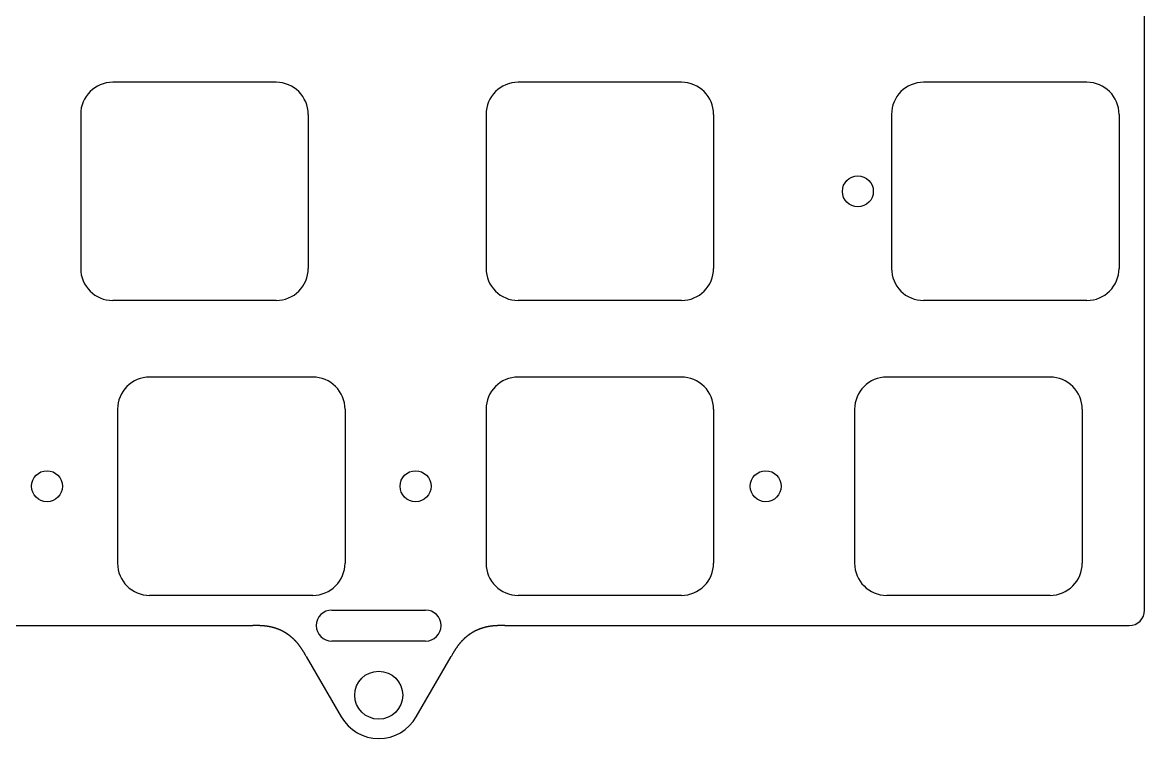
# Model space of a CAD drawing. Header units: millimetres. Extents: x -9 to 276, y -92 to 16.
# Drawn here: x 203.2 to 275.7, y -92.5 to -46.2 of the extents above; entities that cross this region are included whole.
import ezdxf

# ---------------------------------------------------------------- set-up
doc = ezdxf.new("R2010")
doc.units = ezdxf.units.MM
doc.layers.add('BLACK', color=7, linetype='CONTINUOUS')
doc.layers.add('Edge.Cuts', color=53, linetype='CONTINUOUS', true_color=0xc8a339)

msp = doc.modelspace()

# ---------------------------------------------------------------- linework, layer by layer
at = {"layer": 'BLACK', "linetype": 'Continuous'}
for p, q in [((245.78125, -50.1), (235.231249, -50.1)), ((271.975, -50.1), (261.424999, -50.1)), ((233.15625, -52.175), (233.15625, -62.125001)), ((247.85625, -52.175), (247.85625, -62.125)), ((259.35, -52.175), (259.35, -62.125001)), ((274.05, -52.175), (274.05, -62.125)), ((245.78125, -64.2), (235.23125, -64.2)), ((271.975, -64.2), (261.425, -64.2))]:
    msp.add_line(p, q, dxfattribs=at)
at = {"layer": 'BLACK'}
msp.add_circle((257.175, -57.15), 1, dxfattribs=at)
for centre, radius, start, end in [((235.231254, -52.175004), 2.075004, 90.00013806, 179.99988955), ((245.78125, -52.175), 2.075, 0, 90), ((261.425004, -52.175004), 2.075004, 90.00013806, 179.99988955), ((271.975, -52.175), 2.075, 0, 90), ((235.231252, -62.124998), 2.075002, 180.00008284, 269.99994478), ((245.78125, -62.125), 2.075, 270, 0), ((261.425002, -62.124998), 2.075002, 180.00008284, 269.99994478), ((271.975, -62.125), 2.075, 270, 0)]:
    msp.add_arc(centre, radius, start, end, dxfattribs=at)
at = {"layer": 'Edge.Cuts', "linetype": 'CONTINUOUS'}
for p, q in [((275.7, -84.2), (275.7, 8)), ((219.5875, -50.1), (209.0375, -50.1)), ((206.9625, -52.175), (206.9625, -62.125)), ((221.6625, -52.175), (221.6625, -62.125)), ((219.5875, -64.2), (209.0375, -64.2)), ((223.187512, -84.2), (229.249987, -84.2)), ((48.621888, -85.2), (218.078111, -85.2)), ((218.111017, -85.200003), (218.078111, -85.2)), ((218.159048, -85.200038), (218.111017, -85.200003)), ((218.198783, -85.200126), (218.159048, -85.200038)), ((218.23404, -85.200269), (218.198783, -85.200126)), ((218.266374, -85.20047), (218.23404, -85.200269)), ((218.2966, -85.20073), (218.266374, -85.20047)), ((218.32521, -85.201049), (218.2966, -85.20073)), ((218.352526, -85.201427), (218.32521, -85.201049)), ((218.378777, -85.201866), (218.352526, -85.201427)), ((218.404127, -85.202365), (218.378777, -85.201866)), ((218.428705, -85.202926), (218.404127, -85.202365)), ((218.452609, -85.203547), (218.428705, -85.202926)), ((218.475919, -85.20423), (218.452609, -85.203547)), ((218.498699, -85.204974), (218.475919, -85.20423)), ((218.521003, -85.20578), (218.498699, -85.204974)), ((218.542877, -85.206648), (218.521003, -85.20578)), ((218.564358, -85.207578), (218.542877, -85.206648)), ((218.585479, -85.20857), (218.564358, -85.207578)), ((218.60627, -85.209625), (218.585479, -85.20857)), ((218.626755, -85.210742), (218.60627, -85.209625)), ((218.646956, -85.211922), (218.626755, -85.210742)), ((218.666893, -85.213165), (218.646956, -85.211922)), ((218.686583, -85.214471), (218.666893, -85.213165)), ((218.706042, -85.21584), (218.686583, -85.214471)), ((218.725284, -85.217273), (218.706042, -85.21584)), ((218.744321, -85.218769), (218.725284, -85.217273)), ((218.763165, -85.220329), (218.744321, -85.218769)), ((218.781827, -85.221952), (218.763165, -85.220329)), ((218.800315, -85.22364), (218.781827, -85.221952)), ((218.81864, -85.225392), (218.800315, -85.22364)), ((218.83681, -85.227208), (218.81864, -85.225392)), ((218.854831, -85.229088), (218.83681, -85.227208)), ((218.87271, -85.231033), (218.854831, -85.229088)), ((218.890455, -85.233043), (218.87271, -85.231033)), ((218.908071, -85.235118), (218.890455, -85.233043)), ((218.925564, -85.237258), (218.908071, -85.235118)), ((218.94294, -85.239463), (218.925564, -85.237258)), ((218.960202, -85.241733), (218.94294, -85.239463)), ((218.977356, -85.244069), (218.960202, -85.241733)), ((218.994406, -85.246471), (218.977356, -85.244069)), ((219.011357, -85.248938), (218.994406, -85.246471)), ((219.028211, -85.251472), (219.011357, -85.248938)), ((219.044973, -85.254072), (219.028211, -85.251472)), ((219.061646, -85.256738), (219.044973, -85.254072)), ((219.078234, -85.259471), (219.061646, -85.256738)), ((219.094739, -85.26227), (219.078234, -85.259471)), ((219.111164, -85.265137), (219.094739, -85.26227)), ((219.127513, -85.268071), (219.111164, -85.265137)), ((219.143788, -85.271072), (219.127513, -85.268071)), ((219.159992, -85.27414), (219.143788, -85.271072)), ((219.176126, -85.277276), (219.159992, -85.27414)), ((219.192194, -85.28048), (219.176126, -85.277276)), ((219.208197, -85.283753), (219.192194, -85.28048)), ((219.224138, -85.287093), (219.208197, -85.283753)), ((219.240019, -85.290503), (219.224138, -85.287093)), ((219.255841, -85.29398), (219.240019, -85.290503)), ((219.271607, -85.297527), (219.255841, -85.29398)), ((219.287319, -85.301143), (219.271607, -85.297527)), ((219.302977, -85.304829), (219.287319, -85.301143)), ((219.318584, -85.308584), (219.302977, -85.304829)), ((219.334142, -85.312409), (219.318584, -85.308584)), ((219.349652, -85.316304), (219.334142, -85.312409)), ((219.365115, -85.32027), (219.349652, -85.316304)), ((219.380534, -85.324306), (219.365115, -85.32027)), ((219.395908, -85.328413), (219.380534, -85.324306)), ((219.411241, -85.332591), (219.395908, -85.328413)), ((219.426532, -85.33684), (219.411241, -85.332591)), ((219.441784, -85.341161), (219.426532, -85.33684)), ((219.456997, -85.345554), (219.441784, -85.341161)), ((219.472174, -85.350019), (219.456997, -85.345554)), ((219.487314, -85.354557), (219.472174, -85.350019)), ((219.502419, -85.359167), (219.487314, -85.354557)), ((219.51749, -85.36385), (219.502419, -85.359167)), ((219.518144, -85.364055), (219.51749, -85.36385)), ((219.525681, -85.36643), (219.518144, -85.364055)), ((219.53321, -85.368824), (219.525681, -85.36643)), ((219.540731, -85.371236), (219.53321, -85.368824)), ((219.548244, -85.373666), (219.540731, -85.371236)), ((219.555749, -85.376115), (219.548244, -85.373666)), ((219.563246, -85.378583), (219.555749, -85.376115)), ((219.570736, -85.381069), (219.563246, -85.378583)), ((219.578217, -85.383573), (219.570736, -85.381069)), ((219.58569, -85.386095), (219.578217, -85.383573)), ((219.593155, -85.388636), (219.58569, -85.386095)), ((219.600612, -85.391196), (219.593155, -85.388636)), ((219.60806, -85.393773), (219.600612, -85.391196)), ((219.615501, -85.396369), (219.60806, -85.393773)), ((219.622933, -85.398984), (219.615501, -85.396369)), ((219.630358, -85.401617), (219.622933, -85.398984)), ((219.637774, -85.404268), (219.630358, -85.401617)), ((219.645182, -85.406937), (219.637774, -85.404268)), ((219.652581, -85.409624), (219.645182, -85.406937)), ((219.659972, -85.41233), (219.652581, -85.409624)), ((219.667355, -85.415054), (219.659972, -85.41233)), ((219.67473, -85.417797), (219.667355, -85.415054)), ((219.682096, -85.420557), (219.67473, -85.417797)), ((219.689454, -85.423336), (219.682096, -85.420557)), ((219.696803, -85.426133), (219.689454, -85.423336)), ((219.704144, -85.428948), (219.696803, -85.426133)), ((219.711477, -85.431781), (219.704144, -85.428948)), ((219.718801, -85.434633), (219.711477, -85.431781)), ((219.726116, -85.437503), (219.718801, -85.434633)), ((219.733423, -85.44039), (219.726116, -85.437503)), ((219.740722, -85.443296), (219.733423, -85.44039)), ((219.748012, -85.44622), (219.740722, -85.443296)), ((219.755293, -85.449162), (219.748012, -85.44622)), ((219.762565, -85.452123), (219.755293, -85.449162)), ((219.769829, -85.455101), (219.762565, -85.452123)), ((219.777085, -85.458097), (219.769829, -85.455101)), ((219.784331, -85.461111), (219.777085, -85.458097)), ((219.791569, -85.464144), (219.784331, -85.461111)), ((219.798798, -85.467194), (219.791569, -85.464144)), ((219.806018, -85.470263), (219.798798, -85.467194)), ((219.81323, -85.473349), (219.806018, -85.470263)), ((219.820433, -85.476453), (219.81323, -85.473349)), ((219.827626, -85.479576), (219.820433, -85.476453)), ((219.834812, -85.482716), (219.827626, -85.479576)), ((219.841988, -85.485874), (219.834812, -85.482716)), ((219.849155, -85.48905), (219.841988, -85.485874)), ((219.856313, -85.492244), (219.849155, -85.48905)), ((219.863462, -85.495456), (219.856313, -85.492244)), ((219.870602, -85.498686), (219.863462, -85.495456)), ((219.877734, -85.501934), (219.870602, -85.498686)), ((219.884856, -85.5052), (219.877734, -85.501934)), ((219.891969, -85.508483), (219.884856, -85.5052)), ((219.899073, -85.511784), (219.891969, -85.508483)), ((219.906168, -85.515103), (219.899073, -85.511784)), ((219.913254, -85.51844), (219.906168, -85.515103)), ((219.920331, -85.521795), (219.913254, -85.51844)), ((219.927398, -85.525167), (219.920331, -85.521795)), ((219.934456, -85.528558), (219.927398, -85.525167)), ((219.941505, -85.531966), (219.934456, -85.528558)), ((219.948545, -85.535391), (219.941505, -85.531966)), ((219.955575, -85.538835), (219.948545, -85.535391)), ((219.962597, -85.542296), (219.955575, -85.538835)), ((219.969608, -85.545775), (219.962597, -85.542296)), ((219.976611, -85.549271), (219.969608, -85.545775)), ((219.983604, -85.552786), (219.976611, -85.549271)), ((232.465453, -85.547005), (232.458451, -85.550509)), ((232.472465, -85.543519), (232.465453, -85.547005)), ((232.479486, -85.54005), (232.472465, -85.543519)), ((232.486517, -85.536599), (232.479486, -85.54005)), ((232.493557, -85.533166), (232.486517, -85.536599)), ((232.500607, -85.529751), (232.493557, -85.533166)), ((232.507666, -85.526353), (232.500607, -85.529751)), ((232.514734, -85.522973), (232.507666, -85.526353)), ((232.521811, -85.51961), (232.514734, -85.522973)), ((232.528898, -85.516265), (232.521811, -85.51961)), ((232.535995, -85.512938), (232.528898, -85.516265)), ((232.5431, -85.509629), (232.535995, -85.512938)), ((232.550214, -85.506338), (232.5431, -85.509629)), ((232.557338, -85.503064), (232.550214, -85.506338)), ((232.564471, -85.499808), (232.557338, -85.503064)), ((232.571613, -85.49657), (232.564471, -85.499808)), ((232.578765, -85.49335), (232.571613, -85.49657)), ((232.585925, -85.490148), (232.578765, -85.49335)), ((232.593094, -85.486963), (232.585925, -85.490148)), ((232.600273, -85.483796), (232.593094, -85.486963)), ((232.60746, -85.480648), (232.600273, -85.483796)), ((232.614657, -85.477517), (232.60746, -85.480648)), ((232.621862, -85.474404), (232.614657, -85.477517)), ((232.629077, -85.471309), (232.621862, -85.474404)), ((232.6363, -85.468231), (232.629077, -85.471309)), ((232.643532, -85.465172), (232.6363, -85.468231)), ((232.650773, -85.462131), (232.643532, -85.465172)), ((232.658023, -85.459108), (232.650773, -85.462131)), ((232.665282, -85.456103), (232.658023, -85.459108)), ((232.67255, -85.453115), (232.665282, -85.456103)), ((232.679826, -85.450146), (232.67255, -85.453115)), ((232.687111, -85.447195), (232.679826, -85.450146)), ((232.694405, -85.444262), (232.687111, -85.447195)), ((232.701708, -85.441347), (232.694405, -85.444262)), ((232.709019, -85.43845), (232.701708, -85.441347)), ((232.716339, -85.435571), (232.709019, -85.43845)), ((232.723668, -85.43271), (232.716339, -85.435571)), ((232.731005, -85.429867), (232.723668, -85.43271)), ((232.73835, -85.427042), (232.731005, -85.429867)), ((232.745705, -85.424236), (232.73835, -85.427042)), ((232.753068, -85.421448), (232.745705, -85.424236)), ((232.760439, -85.418677), (232.753068, -85.421448)), ((232.767819, -85.415925), (232.760439, -85.418677)), ((232.775207, -85.413192), (232.767819, -85.415925)), ((232.782604, -85.410476), (232.775207, -85.413192)), ((232.796086, -85.405581), (232.782604, -85.410476)), ((232.809551, -85.400763), (232.796086, -85.405581)), ((232.823, -85.396021), (232.809551, -85.400763)), ((232.836433, -85.391354), (232.823, -85.396021)), ((232.84985, -85.386762), (232.836433, -85.391354)), ((232.863251, -85.382244), (232.84985, -85.386762)), ((232.876635, -85.377799), (232.863251, -85.382244)), ((232.890002, -85.373427), (232.876635, -85.377799)), ((232.903354, -85.369127), (232.890002, -85.373427)), ((232.916688, -85.364899), (232.903354, -85.369127)), ((232.930006, -85.360742), (232.916688, -85.364899)), ((232.943308, -85.356656), (232.930006, -85.360742)), ((232.956593, -85.352639), (232.943308, -85.356656)), ((232.969861, -85.348692), (232.956593, -85.352639)), ((232.983112, -85.344813), (232.969861, -85.348692)), ((232.996346, -85.341002), (232.983112, -85.344813)), ((233.009564, -85.337259), (232.996346, -85.341002)), ((233.022764, -85.333583), (233.009564, -85.337259)), ((233.035948, -85.329973), (233.022764, -85.333583)), ((233.049114, -85.326428), (233.035948, -85.329973)), ((233.062263, -85.322949), (233.049114, -85.326428)), ((233.075396, -85.319534), (233.062263, -85.322949)), ((233.088511, -85.316182), (233.075396, -85.319534)), ((233.101608, -85.312894), (233.088511, -85.316182)), ((233.114689, -85.309669), (233.101608, -85.312894)), ((233.127752, -85.306506), (233.114689, -85.309669)), ((233.140797, -85.303404), (233.127752, -85.306506)), ((233.153825, -85.300363), (233.140797, -85.303404)), ((233.166836, -85.297382), (233.153825, -85.300363)), ((233.179829, -85.294461), (233.166836, -85.297382)), ((233.192804, -85.291598), (233.179829, -85.294461)), ((233.205762, -85.288795), (233.192804, -85.291598)), ((233.218702, -85.286049), (233.205762, -85.288795)), ((233.231624, -85.28336), (233.218702, -85.286049)), ((233.244528, -85.280728), (233.231624, -85.28336)), ((233.257415, -85.278151), (233.244528, -85.280728)), ((233.270283, -85.27563), (233.257415, -85.278151)), ((233.283133, -85.273164), (233.270283, -85.27563)), ((233.295966, -85.270753), (233.283133, -85.273164)), ((233.30878, -85.268394), (233.295966, -85.270753)), ((233.321576, -85.266089), (233.30878, -85.268394)), ((233.334354, -85.263836), (233.321576, -85.266089)), ((233.347114, -85.261635), (233.334354, -85.263836)), ((233.359855, -85.259485), (233.347114, -85.261635)), ((233.372578, -85.257386), (233.359855, -85.259485)), ((233.385283, -85.255337), (233.372578, -85.257386)), ((233.397969, -85.253337), (233.385283, -85.255337)), ((233.410637, -85.251386), (233.397969, -85.253337)), ((233.423286, -85.249483), (233.410637, -85.251386)), ((233.435916, -85.247627), (233.423286, -85.249483)), ((233.448528, -85.245819), (233.435916, -85.247627)), ((233.461121, -85.244057), (233.448528, -85.245819)), ((233.473695, -85.242341), (233.461121, -85.244057)), ((233.48625, -85.240669), (233.473695, -85.242341)), ((233.498786, -85.239043), (233.48625, -85.240669)), ((233.511304, -85.23746), (233.498786, -85.239043)), ((233.523802, -85.235921), (233.511304, -85.23746)), ((233.536282, -85.234424), (233.523802, -85.235921)), ((233.548742, -85.23297), (233.536282, -85.234424)), ((233.561183, -85.231557), (233.548742, -85.23297)), ((233.573605, -85.230185), (233.561183, -85.231557)), ((233.586008, -85.228854), (233.573605, -85.230185)), ((233.598392, -85.227562), (233.586008, -85.228854)), ((233.610756, -85.22631), (233.598392, -85.227562)), ((233.6231, -85.225095), (233.610756, -85.22631)), ((233.635426, -85.223919), (233.6231, -85.225095)), ((233.647731, -85.22278), (233.635426, -85.223919)), ((233.660017, -85.221678), (233.647731, -85.22278)), ((233.672284, -85.220612), (233.660017, -85.221678)), ((233.684531, -85.219582), (233.672284, -85.220612)), ((233.696758, -85.218586), (233.684531, -85.219582)), ((233.708965, -85.217625), (233.696758, -85.218586)), ((233.721152, -85.216698), (233.708965, -85.217625)), ((233.73332, -85.215804), (233.721152, -85.216698)), ((233.745468, -85.214942), (233.73332, -85.215804)), ((233.757595, -85.214112), (233.745468, -85.214942)), ((233.769703, -85.213313), (233.757595, -85.214112)), ((233.78179, -85.212545), (233.769703, -85.213313)), ((233.793858, -85.211808), (233.78179, -85.212545)), ((233.805905, -85.211099), (233.793858, -85.211808)), ((233.817932, -85.21042), (233.805905, -85.211099)), ((233.829939, -85.209769), (233.817932, -85.21042)), ((233.841925, -85.209146), (233.829939, -85.209769)), ((233.853891, -85.208549), (233.841925, -85.209146)), ((233.865836, -85.20798), (233.853891, -85.208549)), ((233.877761, -85.207436), (233.865836, -85.20798)), ((233.889665, -85.206917), (233.877761, -85.207436)), ((233.901549, -85.206423), (233.889665, -85.206917)), ((233.913412, -85.205953), (233.901549, -85.206423)), ((233.925254, -85.205507), (233.913412, -85.205953)), ((233.937076, -85.205084), (233.925254, -85.205507)), ((233.948876, -85.204683), (233.937076, -85.205084)), ((233.960656, -85.204303), (233.948876, -85.204683)), ((233.972415, -85.203945), (233.960656, -85.204303)), ((233.99587, -85.203289), (233.972415, -85.203945)), ((234.01924, -85.20271), (233.99587, -85.203289)), ((234.042526, -85.202203), (234.01924, -85.20271)), ((234.065726, -85.201764), (234.042526, -85.202203)), ((234.088841, -85.201387), (234.065726, -85.201764)), ((234.11187, -85.201069), (234.088841, -85.201387)), ((234.134812, -85.200803), (234.11187, -85.201069)), ((234.157667, -85.200585), (234.134812, -85.200803)), ((234.180436, -85.200411), (234.157667, -85.200585)), ((234.203116, -85.200275), (234.180436, -85.200411)), ((234.225708, -85.200173), (234.203116, -85.200275)), ((234.248212, -85.2001), (234.225708, -85.200173)), ((234.270627, -85.200051), (234.248212, -85.2001)), ((234.315188, -85.200006), (234.270627, -85.200051)), ((234.359388, -85.2), (234.315188, -85.200006)), ((234.359388, -85.2), (274.7, -85.2)), ((219.990588, -85.556317), (219.983604, -85.552786)), ((219.997562, -85.559867), (219.990588, -85.556317)), ((220.004527, -85.563434), (219.997562, -85.559867)), ((220.011482, -85.567019), (220.004527, -85.563434)), ((220.018428, -85.570621), (220.011482, -85.567019)), ((220.025364, -85.574241), (220.018428, -85.570621)), ((220.032291, -85.577879), (220.025364, -85.574241)), ((220.039208, -85.581534), (220.032291, -85.577879)), ((220.046116, -85.585206), (220.039208, -85.581534)), ((220.053014, -85.588897), (220.046116, -85.585206)), ((220.059902, -85.592604), (220.053014, -85.588897)), ((220.066781, -85.596329), (220.059902, -85.592604)), ((220.07365, -85.600072), (220.066781, -85.596329)), ((220.080509, -85.603832), (220.07365, -85.600072)), ((220.087359, -85.60761), (220.080509, -85.603832)), ((220.094198, -85.611405), (220.087359, -85.60761)), ((220.101028, -85.615218), (220.094198, -85.611405)), ((220.107848, -85.619048), (220.101028, -85.615218)), ((220.114659, -85.622895), (220.107848, -85.619048)), ((220.121459, -85.62676), (220.114659, -85.622895)), ((220.12825, -85.630642), (220.121459, -85.62676)), ((220.13503, -85.634542), (220.12825, -85.630642)), ((220.141801, -85.638459), (220.13503, -85.634542)), ((220.148562, -85.642393), (220.141801, -85.638459)), ((220.155313, -85.646344), (220.148562, -85.642393)), ((220.162053, -85.650313), (220.155313, -85.646344)), ((220.168784, -85.654299), (220.162053, -85.650313)), ((220.175505, -85.658303), (220.168784, -85.654299)), ((220.182215, -85.662324), (220.175505, -85.658303)), ((220.188916, -85.666362), (220.182215, -85.662324)), ((220.195606, -85.670417), (220.188916, -85.666362)), ((220.202287, -85.67449), (220.195606, -85.670417)), ((220.208957, -85.678579), (220.202287, -85.67449)), ((220.215616, -85.682686), (220.208957, -85.678579)), ((220.222266, -85.68681), (220.215616, -85.682686)), ((220.228905, -85.690952), (220.222266, -85.68681)), ((220.235534, -85.69511), (220.228905, -85.690952)), ((220.242153, -85.699286), (220.235534, -85.69511)), ((220.248762, -85.703479), (220.242153, -85.699286)), ((220.25536, -85.707688), (220.248762, -85.703479)), ((220.261948, -85.711915), (220.25536, -85.707688)), ((220.268525, -85.71616), (220.261948, -85.711915)), ((220.275092, -85.720421), (220.268525, -85.71616)), ((220.281648, -85.724699), (220.275092, -85.720421)), ((220.288194, -85.728994), (220.281648, -85.724699)), ((220.29473, -85.733307), (220.288194, -85.728994)), ((220.301255, -85.737636), (220.29473, -85.733307)), ((220.307769, -85.741982), (220.301255, -85.737636)), ((220.314273, -85.746346), (220.307769, -85.741982)), ((220.320767, -85.750726), (220.314273, -85.746346)), ((220.327249, -85.755123), (220.320767, -85.750726)), ((220.333722, -85.759538), (220.327249, -85.755123)), ((220.340183, -85.763969), (220.333722, -85.759538)), ((220.346634, -85.768417), (220.340183, -85.763969)), ((220.353074, -85.772882), (220.346634, -85.768417)), ((220.359503, -85.777364), (220.353074, -85.772882)), ((220.365922, -85.781863), (220.359503, -85.777364)), ((220.372329, -85.786379), (220.365922, -85.781863)), ((220.378726, -85.790911), (220.372329, -85.786379)), ((220.385113, -85.795461), (220.378726, -85.790911)), ((220.391488, -85.800027), (220.385113, -85.795461)), ((220.397852, -85.80461), (220.391488, -85.800027)), ((220.404206, -85.80921), (220.397852, -85.80461)), ((220.410548, -85.813826), (220.404206, -85.80921)), ((220.41688, -85.81846), (220.410548, -85.813826)), ((220.423201, -85.82311), (220.41688, -85.81846)), ((220.42951, -85.827777), (220.423201, -85.82311)), ((220.435809, -85.83246), (220.42951, -85.827777)), ((220.442097, -85.837161), (220.435809, -85.83246)), ((220.448373, -85.841878), (220.442097, -85.837161)), ((220.454639, -85.846611), (220.448373, -85.841878)), ((220.460893, -85.851362), (220.454639, -85.846611)), ((220.467136, -85.856129), (220.460893, -85.851362)), ((220.473368, -85.860913), (220.467136, -85.856129)), ((220.479589, -85.865713), (220.473368, -85.860913)), ((220.485799, -85.87053), (220.479589, -85.865713)), ((220.491997, -85.875363), (220.485799, -85.87053)), ((220.498184, -85.880213), (220.491997, -85.875363)), ((220.50436, -85.88508), (220.498184, -85.880213)), ((220.510525, -85.889963), (220.50436, -85.88508)), ((220.516678, -85.894863), (220.510525, -85.889963)), ((220.52282, -85.899779), (220.516678, -85.894863)), ((220.52895, -85.904712), (220.52282, -85.899779)), ((220.535069, -85.909662), (220.52895, -85.904712)), ((220.541177, -85.914627), (220.535069, -85.909662)), ((220.547273, -85.91961), (220.541177, -85.914627)), ((220.553358, -85.924608), (220.547273, -85.91961)), ((220.559431, -85.929623), (220.553358, -85.924608)), ((220.565493, -85.934655), (220.559431, -85.929623)), ((220.571543, -85.939703), (220.565493, -85.934655)), ((220.582523, -85.948931), (220.571543, -85.939703)), ((220.593428, -85.958183), (220.582523, -85.948931)), ((220.60426, -85.96746), (220.593428, -85.958183)), ((220.615018, -85.97676), (220.60426, -85.96746)), ((220.625703, -85.986083), (220.615018, -85.97676)), ((220.636316, -85.995429), (220.625703, -85.986083)), ((220.646858, -86.004797), (220.636316, -85.995429)), ((220.657328, -86.014188), (220.646858, -86.004797)), ((220.667727, -86.023601), (220.657328, -86.014188)), ((220.678056, -86.033035), (220.667727, -86.023601)), ((220.688315, -86.04249), (220.678056, -86.033035)), ((220.698505, -86.051967), (220.688315, -86.04249)), ((220.708625, -86.061463), (220.698505, -86.051967)), ((220.718678, -86.07098), (220.708625, -86.061463)), ((220.728663, -86.080516), (220.718678, -86.07098)), ((220.73858, -86.090072), (220.728663, -86.080516)), ((220.74843, -86.099647), (220.73858, -86.090072)), ((220.758214, -86.109241), (220.74843, -86.099647)), ((220.767933, -86.118853), (220.758214, -86.109241)), ((220.777586, -86.128484), (220.767933, -86.118853)), ((220.787174, -86.138131), (220.777586, -86.128484)), ((220.796697, -86.147797), (220.787174, -86.138131)), ((220.806157, -86.157479), (220.796697, -86.147797)), ((220.815553, -86.167178), (220.806157, -86.157479)), ((220.824887, -86.176893), (220.815553, -86.167178)), ((220.834158, -86.186624), (220.824887, -86.176893)), ((220.843367, -86.196371), (220.834158, -86.186624)), ((220.852514, -86.206133), (220.843367, -86.196371)), ((220.861601, -86.21591), (220.852514, -86.206133)), ((220.870628, -86.225702), (220.861601, -86.21591)), ((220.879594, -86.235508), (220.870628, -86.225702)), ((220.888501, -86.245328), (220.879594, -86.235508)), ((220.897349, -86.255161), (220.888501, -86.245328)), ((220.906139, -86.265007), (220.897349, -86.255161)), ((220.914871, -86.274867), (220.906139, -86.265007)), ((220.923545, -86.284739), (220.914871, -86.274867)), ((229.249987, -86.2), (223.187512, -86.2)), ((231.532861, -86.263194), (231.522025, -86.275418)), ((231.543724, -86.251059), (231.532861, -86.263194)), ((231.554617, -86.239011), (231.543724, -86.251059)), ((231.56554, -86.227047), (231.554617, -86.239011)), ((231.576495, -86.215167), (231.56554, -86.227047)), ((231.587482, -86.203368), (231.576495, -86.215167)), ((231.598503, -86.19165), (231.587482, -86.203368)), ((231.609559, -86.180011), (231.598503, -86.19165)), ((231.620651, -86.16845), (231.609559, -86.180011)), ((231.631779, -86.156966), (231.620651, -86.16845)), ((231.642945, -86.145557), (231.631779, -86.156966)), ((231.654149, -86.134222), (231.642945, -86.145557)), ((231.665393, -86.122961), (231.654149, -86.134222)), ((231.676678, -86.111772), (231.665393, -86.122961)), ((231.688004, -86.100653), (231.676678, -86.111772)), ((231.699372, -86.089605), (231.688004, -86.100653)), ((231.710783, -86.078627), (231.699372, -86.089605)), ((231.722238, -86.067716), (231.710783, -86.078627)), ((231.733738, -86.056873), (231.722238, -86.067716)), ((231.745283, -86.046097), (231.733738, -86.056873)), ((231.756874, -86.035386), (231.745283, -86.046097)), ((231.757376, -86.034924), (231.756874, -86.035386)), ((231.763202, -86.029584), (231.757376, -86.034924)), ((231.769039, -86.024261), (231.763202, -86.029584)), ((231.774889, -86.018953), (231.769039, -86.024261)), ((231.78075, -86.013662), (231.774889, -86.018953)), ((231.786624, -86.008387), (231.78075, -86.013662)), ((231.792509, -86.003128), (231.786624, -86.008387)), ((231.798407, -85.997885), (231.792509, -86.003128)), ((231.804316, -85.992658), (231.798407, -85.997885)), ((231.810237, -85.987447), (231.804316, -85.992658)), ((231.81617, -85.982253), (231.810237, -85.987447)), ((231.822115, -85.977075), (231.81617, -85.982253)), ((231.828072, -85.971913), (231.822115, -85.977075)), ((231.834041, -85.966767), (231.828072, -85.971913)), ((231.840021, -85.961638), (231.834041, -85.966767)), ((231.846013, -85.956524), (231.840021, -85.961638)), ((231.852017, -85.951427), (231.846013, -85.956524)), ((231.858033, -85.946347), (231.852017, -85.951427)), ((231.86406, -85.941282), (231.858033, -85.946347)), ((231.870099, -85.936234), (231.86406, -85.941282)), ((231.87615, -85.931202), (231.870099, -85.936234)), ((231.882212, -85.926187), (231.87615, -85.931202)), ((231.888286, -85.921188), (231.882212, -85.926187)), ((231.894371, -85.916205), (231.888286, -85.921188)), ((231.900468, -85.911239), (231.894371, -85.916205)), ((231.906577, -85.906289), (231.900468, -85.911239)), ((231.912697, -85.901355), (231.906577, -85.906289)), ((231.918828, -85.896438), (231.912697, -85.901355)), ((231.924971, -85.891538), (231.918828, -85.896438)), ((231.931126, -85.886653), (231.924971, -85.891538)), ((231.937291, -85.881786), (231.931126, -85.886653)), ((231.943469, -85.876935), (231.937291, -85.881786)), ((231.949657, -85.8721), (231.943469, -85.876935)), ((231.955857, -85.867282), (231.949657, -85.8721)), ((231.962068, -85.86248), (231.955857, -85.867282)), ((231.968291, -85.857695), (231.962068, -85.86248)), ((231.974525, -85.852926), (231.968291, -85.857695)), ((231.98077, -85.848174), (231.974525, -85.852926)), ((231.987026, -85.843439), (231.98077, -85.848174)), ((231.993294, -85.83872), (231.987026, -85.843439)), ((231.999572, -85.834018), (231.993294, -85.83872)), ((232.005862, -85.829332), (231.999572, -85.834018)), ((232.012163, -85.824664), (232.005862, -85.829332)), ((232.018475, -85.820011), (232.012163, -85.824664)), ((232.024799, -85.815376), (232.018475, -85.820011)), ((232.031133, -85.810757), (232.024799, -85.815376)), ((232.037478, -85.806155), (232.031133, -85.810757)), ((232.043834, -85.801569), (232.037478, -85.806155)), ((232.050202, -85.797), (232.043834, -85.801569)), ((232.05658, -85.792448), (232.050202, -85.797)), ((232.062969, -85.787913), (232.05658, -85.792448)), ((232.069369, -85.783395), (232.062969, -85.787913)), ((232.07578, -85.778893), (232.069369, -85.783395)), ((232.082202, -85.774408), (232.07578, -85.778893)), ((232.088635, -85.76994), (232.082202, -85.774408)), ((232.095079, -85.765489), (232.088635, -85.76994)), ((232.101533, -85.761055), (232.095079, -85.765489)), ((232.107998, -85.756637), (232.101533, -85.761055)), ((232.114474, -85.752236), (232.107998, -85.756637)), ((232.120961, -85.747853), (232.114474, -85.752236)), ((232.127458, -85.743486), (232.120961, -85.747853)), ((232.133966, -85.739136), (232.127458, -85.743486)), ((232.140485, -85.734803), (232.133966, -85.739136)), ((232.147014, -85.730487), (232.140485, -85.734803)), ((232.153554, -85.726188), (232.147014, -85.730487)), ((232.160105, -85.721905), (232.153554, -85.726188)), ((232.166666, -85.71764), (232.160105, -85.721905)), ((232.173237, -85.713392), (232.166666, -85.71764)), ((232.17982, -85.709161), (232.173237, -85.713392)), ((232.186412, -85.704947), (232.17982, -85.709161)), ((232.193015, -85.70075), (232.186412, -85.704947)), ((232.199629, -85.69657), (232.193015, -85.70075)), ((232.206253, -85.692407), (232.199629, -85.69657)), ((232.212887, -85.688261), (232.206253, -85.692407)), ((232.219532, -85.684132), (232.212887, -85.688261)), ((232.226187, -85.680021), (232.219532, -85.684132)), ((232.232853, -85.675926), (232.226187, -85.680021)), ((232.239529, -85.671849), (232.232853, -85.675926)), ((232.246215, -85.667789), (232.239529, -85.671849)), ((232.252911, -85.663746), (232.246215, -85.667789)), ((232.259617, -85.65972), (232.252911, -85.663746)), ((232.266334, -85.655711), (232.259617, -85.65972)), ((232.273061, -85.65172), (232.266334, -85.655711)), ((232.279798, -85.647745), (232.273061, -85.65172)), ((232.286546, -85.643788), (232.279798, -85.647745)), ((232.293303, -85.639849), (232.286546, -85.643788)), ((232.30007, -85.635926), (232.293303, -85.639849)), ((232.306848, -85.632021), (232.30007, -85.635926)), ((232.313635, -85.628133), (232.306848, -85.632021)), ((232.320433, -85.624263), (232.313635, -85.628133)), ((232.32724, -85.62041), (232.320433, -85.624263)), ((232.334058, -85.616574), (232.32724, -85.62041)), ((232.340885, -85.612755), (232.334058, -85.616574)), ((232.347723, -85.608954), (232.340885, -85.612755)), ((232.35457, -85.60517), (232.347723, -85.608954)), ((232.361427, -85.601404), (232.35457, -85.60517)), ((232.368294, -85.597655), (232.361427, -85.601404)), ((232.375171, -85.593923), (232.368294, -85.597655)), ((232.382058, -85.590209), (232.375171, -85.593923)), ((232.388954, -85.586512), (232.382058, -85.590209)), ((232.39586, -85.582833), (232.388954, -85.586512)), ((232.402776, -85.579172), (232.39586, -85.582833)), ((232.409702, -85.575527), (232.402776, -85.579172)), ((232.416637, -85.571901), (232.409702, -85.575527)), ((232.423582, -85.568291), (232.416637, -85.571901)), ((232.430537, -85.5647), (232.423582, -85.568291)), ((232.437501, -85.561126), (232.430537, -85.5647)), ((232.444475, -85.557569), (232.437501, -85.561126)), ((232.451458, -85.55403), (232.444475, -85.557569)), ((232.458451, -85.550509), (232.451458, -85.55403)), ((220.932162, -86.294623), (220.923545, -86.284739)), ((220.940723, -86.304518), (220.932162, -86.294623)), ((220.949228, -86.314426), (220.940723, -86.304518)), ((220.957677, -86.324344), (220.949228, -86.314426)), ((220.966072, -86.334273), (220.957677, -86.324344)), ((220.974412, -86.344213), (220.966072, -86.334273)), ((220.982698, -86.354163), (220.974412, -86.344213)), ((220.99093, -86.364122), (220.982698, -86.354163)), ((220.99911, -86.374091), (220.99093, -86.364122)), ((221.007237, -86.384069), (220.99911, -86.374091)), ((221.015312, -86.394055), (221.007237, -86.384069)), ((221.023335, -86.40405), (221.015312, -86.394055)), ((221.031308, -86.414053), (221.023335, -86.40405)), ((221.03923, -86.424063), (221.031308, -86.414053)), ((221.047102, -86.434081), (221.03923, -86.424063)), ((221.054924, -86.444106), (221.047102, -86.434081)), ((221.062698, -86.454137), (221.054924, -86.444106)), ((221.070423, -86.464175), (221.062698, -86.454137)), ((221.0781, -86.474219), (221.070423, -86.464175)), ((221.085729, -86.484268), (221.0781, -86.474219)), ((221.093311, -86.494322), (221.085729, -86.484268)), ((221.100847, -86.504381), (221.093311, -86.494322)), ((221.108337, -86.514445), (221.100847, -86.504381)), ((221.115781, -86.524513), (221.108337, -86.514445)), ((221.12318, -86.534585), (221.115781, -86.524513)), ((221.130534, -86.54466), (221.12318, -86.534585)), ((221.137845, -86.554739), (221.130534, -86.54466)), ((221.145112, -86.56482), (221.137845, -86.554739)), ((221.152335, -86.574904), (221.145112, -86.56482)), ((221.159517, -86.58499), (221.152335, -86.574904)), ((221.166656, -86.595077), (221.159517, -86.58499)), ((221.173753, -86.605166), (221.166656, -86.595077)), ((221.180809, -86.615256), (221.173753, -86.605166)), ((221.187825, -86.625347), (221.180809, -86.615256)), ((221.194801, -86.635439), (221.187825, -86.625347)), ((221.201737, -86.64553), (221.194801, -86.635439)), ((221.208634, -86.655621), (221.201737, -86.64553)), ((221.215492, -86.665711), (221.208634, -86.655621)), ((221.222312, -86.6758), (221.215492, -86.665711)), ((221.229095, -86.685888), (221.222312, -86.6758)), ((221.23584, -86.695974), (221.229095, -86.685888)), ((221.242549, -86.706058), (221.23584, -86.695974)), ((221.249222, -86.71614), (221.242549, -86.706058)), ((221.255859, -86.726219), (221.249222, -86.71614)), ((221.26246, -86.736295), (221.255859, -86.726219)), ((221.269028, -86.746368), (221.26246, -86.736295)), ((221.27556, -86.756436), (221.269028, -86.746368)), ((221.28206, -86.766501), (221.27556, -86.756436)), ((221.288526, -86.776561), (221.28206, -86.766501)), ((221.294959, -86.786616), (221.288526, -86.776561)), ((221.301361, -86.796667), (221.294959, -86.786616)), ((221.30773, -86.806711), (221.301361, -86.796667)), ((221.314068, -86.81675), (221.30773, -86.806711)), ((221.320376, -86.826783), (221.314068, -86.81675)), ((221.326654, -86.836809), (221.320376, -86.826783)), ((221.332901, -86.846828), (221.326654, -86.836809)), ((221.33912, -86.85684), (221.332901, -86.846828)), ((221.34531, -86.866844), (221.33912, -86.85684)), ((221.357605, -86.886828), (221.34531, -86.866844)), ((221.369792, -86.906778), (221.357605, -86.886828)), ((221.381873, -86.926691), (221.369792, -86.906778)), ((221.393854, -86.946563), (221.381873, -86.926691)), ((221.405737, -86.966393), (221.393854, -86.946563)), ((221.417528, -86.986177), (221.405737, -86.966393)), ((221.429229, -87.005913), (221.417528, -86.986177)), ((231.019741, -86.986536), (231.00516, -87.011153)), ((231.033727, -86.963068), (231.019741, -86.986536)), ((231.047233, -86.940554), (231.033727, -86.963068)), ((231.060341, -86.918849), (231.047233, -86.940554)), ((231.073115, -86.897844), (231.060341, -86.918849)), ((231.085605, -86.877453), (231.073115, -86.897844)), ((231.097851, -86.857608), (231.085605, -86.877453)), ((231.109886, -86.838252), (231.097851, -86.857608)), ((231.121736, -86.819339), (231.109886, -86.838252)), ((231.133424, -86.800829), (231.121736, -86.819339)), ((231.14497, -86.782691), (231.133424, -86.800829)), ((231.15639, -86.764895), (231.14497, -86.782691)), ((231.167699, -86.747417), (231.15639, -86.764895)), ((231.178909, -86.730235), (231.167699, -86.747417)), ((231.190032, -86.71333), (231.178909, -86.730235)), ((231.201077, -86.696686), (231.190032, -86.71333)), ((231.212053, -86.680287), (231.201077, -86.696686)), ((231.222968, -86.664119), (231.212053, -86.680287)), ((231.233829, -86.648172), (231.222968, -86.664119)), ((231.244644, -86.632433), (231.233829, -86.648172)), ((231.255417, -86.616894), (231.244644, -86.632433)), ((231.266154, -86.601544), (231.255417, -86.616894)), ((231.27686, -86.586376), (231.266154, -86.601544)), ((231.287539, -86.571382), (231.27686, -86.586376)), ((231.298197, -86.556555), (231.287539, -86.571382)), ((231.308836, -86.541888), (231.298197, -86.556555)), ((231.31946, -86.527377), (231.308836, -86.541888)), ((231.330073, -86.513014), (231.31946, -86.527377)), ((231.340678, -86.498795), (231.330073, -86.513014)), ((231.351278, -86.484715), (231.340678, -86.498795)), ((231.361875, -86.47077), (231.351278, -86.484715)), ((231.372473, -86.456956), (231.361875, -86.47077)), ((231.383073, -86.443268), (231.372473, -86.456956)), ((231.393678, -86.429703), (231.383073, -86.443268)), ((231.40429, -86.416257), (231.393678, -86.429703)), ((231.414911, -86.402928), (231.40429, -86.416257)), ((231.425544, -86.389711), (231.414911, -86.402928)), ((231.436189, -86.376605), (231.425544, -86.389711)), ((231.44685, -86.363606), (231.436189, -86.376605)), ((231.457527, -86.350712), (231.44685, -86.363606)), ((231.468222, -86.33792), (231.457527, -86.350712)), ((231.478937, -86.325228), (231.468222, -86.33792)), ((231.489674, -86.312634), (231.478937, -86.325228)), ((231.500433, -86.300136), (231.489674, -86.312634)), ((231.511216, -86.287731), (231.500433, -86.300136)), ((231.522025, -86.275418), (231.511216, -86.287731)), ((221.440845, -87.025598), (221.429229, -87.005913)), ((221.45238, -87.045228), (221.440845, -87.025598)), ((221.463838, -87.064802), (221.45238, -87.045228)), ((221.475222, -87.084317), (221.463838, -87.064802)), ((221.486537, -87.103769), (221.475222, -87.084317)), ((221.497787, -87.123156), (221.486537, -87.103769)), ((221.520106, -87.161725), (221.497787, -87.123156)), ((221.542212, -87.2), (221.520106, -87.161725)), ((221.542212, -87.2), (223.793879, -91.1)), ((228.643621, -91.1), (230.895287, -87.2)), ((230.911737, -87.171513), (230.895287, -87.2)), ((230.935784, -87.129933), (230.911737, -87.171513)), ((230.955728, -87.095565), (230.935784, -87.129933)), ((230.973481, -87.065102), (230.955728, -87.095565)), ((230.989822, -87.0372), (230.973481, -87.065102)), ((231.00516, -87.011153), (230.989822, -87.0372))]:
    msp.add_line(p, q, dxfattribs=at)
at = {"layer": 'Edge.Cuts', "linetype": 'Continuous'}
for p, q in [((221.96875, -69.15), (211.418749, -69.15)), ((245.78125, -69.15), (235.231249, -69.15)), ((269.59375, -69.15), (259.043749, -69.15)), ((209.34375, -71.225), (209.34375, -81.175001)), ((224.04375, -71.225), (224.04375, -81.175)), ((233.15625, -71.225), (233.15625, -81.175001)), ((247.85625, -71.225), (247.85625, -81.175)), ((256.96875, -71.225), (256.96875, -81.175001)), ((271.66875, -71.225), (271.66875, -81.175)), ((221.96875, -83.25), (211.41875, -83.25)), ((245.78125, -83.25), (235.23125, -83.25)), ((269.59375, -83.25), (259.04375, -83.25))]:
    msp.add_line(p, q, dxfattribs=at)
at = {"layer": 'Edge.Cuts'}
for centre, radius in [((204.7875, -76.2), 1), ((228.6, -76.2), 1), ((251.221875, -76.2), 1), ((226.21875, -89.7), 1.55)]:
    msp.add_circle(centre, radius, dxfattribs=at)
for centre, radius, start, end in [((209.0375, -52.175), 2.075, 90, 180), ((219.5875, -52.175), 2.075, 0, 90), ((209.0375, -62.125), 2.075, -180, -90), ((219.5875, -62.125), 2.075, -90, 0), ((211.4188, -71.225), 2.07505, 90.0014082, 180), ((221.9688, -71.225), 2.075, 0, 90.00138062), ((235.2313, -71.225), 2.07505, 90.0014082, 180), ((245.7813, -71.225), 2.075, 0, 90.00138062), ((259.0438, -71.225), 2.07505, 90.0014082, 180), ((269.5938, -71.225), 2.075, 0, 90.00138062), ((211.4188, -81.175), 2.075, 180.00002761, 269.99861938), ((221.9688, -81.175), 2.07495, 269.99861935, 0), ((235.2313, -81.175), 2.075, 180.00002761, 269.99861938), ((245.7813, -81.175), 2.07495, 269.99861935, 0), ((259.0438, -81.175), 2.075, 180.00002761, 269.99861938), ((269.5938, -81.175), 2.07495, 269.99861935, 0), ((223.187512, -85.2), 1, -270, -90), ((229.249987, -85.2), 1, -90, 90), ((274.699999, -84.199999), 1.000001, -89.9999427, -0.0000573), ((226.21875, -89.7), 2.8, -149.99999866, -30.00000134)]:
    msp.add_arc(centre, radius, start, end, dxfattribs=at)

doc.saveas('drawing.dxf')
